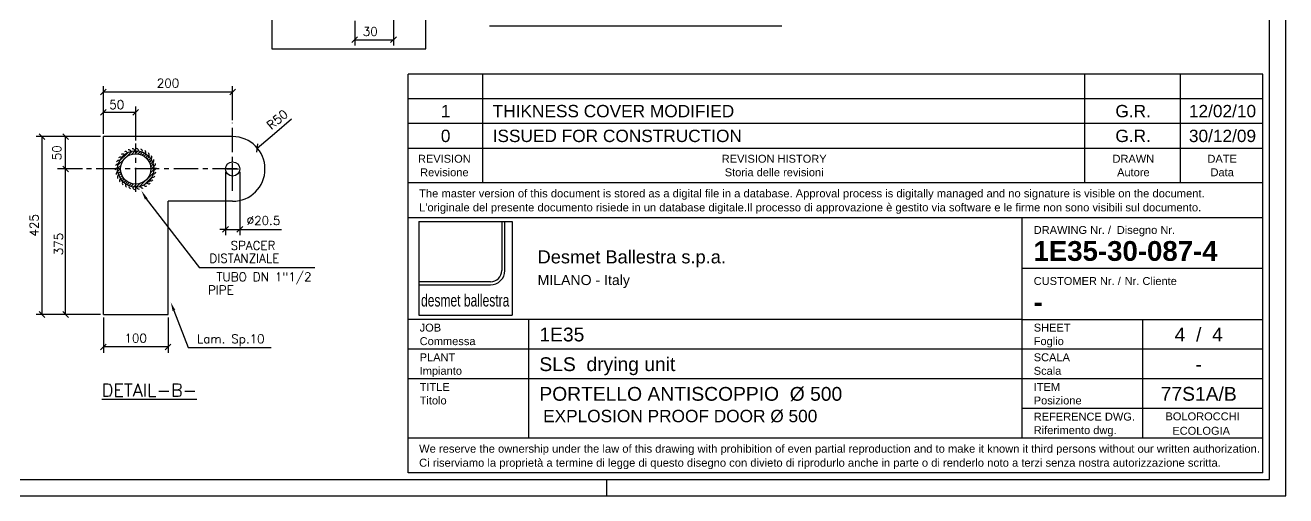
# Model space of a CAD drawing. Extents: x 50 to 3020, y 50 to 2150.
# Drawn here: x 1070 to 3020, y 50 to 777 of the extents above; entities that cross this region are included whole.
import ezdxf
from ezdxf.enums import TextEntityAlignment as Align

# ---------------------------------------------------------------- set-up
doc = ezdxf.new("R2010")
doc.units = 0
doc.header["$LTSCALE"] = 30
doc.header["$MEASUREMENT"] = 0
doc.linetypes.add('CENTER', pattern=[2, 1.25, -0.25, 0.25, -0.25])
doc.layers.get('0').update_dxf_attribs({"linetype": 'CONTINUOUS'})
doc.layers.get('DEFPOINTS').update_dxf_attribs({"linetype": 'CONTINUOUS'})
for name, color, linetype in [('1', 1, 'CONTINUOUS'), ('2', 2, 'CONTINUOUS'), ('3', 3, 'CONTINUOUS'), ('4', 4, 'CENTER'), ('6', 6, 'CONTINUOUS'), ('RED', 1, 'CONTINUOUS')]:
    doc.layers.add(name, color=color, linetype=linetype)
doc.styles.add('a17', font='ARIAL.TTF', dxfattribs={"height": 0.162})
doc.styles.add('A22', font='ARIAL.TTF', dxfattribs={"height": 0.22})
doc.styles.add('a25', font='ARIAL.TTF', dxfattribs={"height": 0.25})
doc.styles.add('a3', font='ARIAL.TTF', dxfattribs={"height": 0.3})
doc.styles.add('A4', font='ARIALBD.TTF', dxfattribs={"height": 0.4})
doc.styles.add('fab', font='ARIAL.TTF', dxfattribs={"width": 0.67})
doc.styles.add('ROMANS', font='romans')
doc.dimstyles.get("Standard").update_dxf_attribs({"dimtxt": 0.18, "dimasz": 0.18, "dimexe": 0.18, "dimexo": 0.0625, "dimgap": 0.09, "dimtad": 0, "dimtih": 1, "dimtoh": 1, "dimdec": 4, "dimzin": 0, "dimdsep": 46, "dimtxsty": 'Standard', "dimcen": 0.09, "dimadec": 0, "dimazin": 0, "dimtfac": 1, "dimtdec": 4, "dimtofl": 0, "dimtmove": 0, "dimatfit": 3, "dimfxl": 1, "dimtolj": 1, "dimtzin": 0, "dimarcsym": 0})

# ---------------------------------------------------------------- blocks, each defined once
blk = doc.blocks.new('A2')
at = {"layer": '2'}
for p, q in [((599, 15), (599, 425)), ((15, 15), (599, 15))]:
    blk.add_line(p, q, dxfattribs=at)
at = {"layer": '6'}
for p, q in [((604, 10), (604, 430)), ((394, 10), (394, 15)), ((10, 10), (604, 10))]:
    blk.add_line(p, q, dxfattribs=at)
blk = doc.blocks.new('FF')
at = {"layer": '6'}
blk.add_arc((4.5, -0.4), 4.53, 175.2846, 264.1351, dxfattribs=at)
blk = doc.blocks.new('*X24')
at = {"color": 0}
for p, q in [((1263.6, 560.9), (1272.7, 570)), ((1265.9, 567.6), (1278.7, 580.4)), ((1276.3, 573.6), (1285.4, 582.7)), ((1285.2, 578.1), (1290.4, 583.3)), ((1290.3, 578.8), (1291, 579.5)), ((1291, 579.5), (1294.6, 583.1)), ((1294.5, 578.5), (1298.3, 582.3)), ((1298.1, 577.7), (1301.6, 581.2)), ((1301.2, 576.5), (1304.6, 579.8)), ((1304.1, 574.8), (1307.3, 578.1)), ((1306.5, 572.9), (1309.7, 576.1)), ((1308.8, 570.7), (1311.9, 573.9)), ((1310.7, 568.2), (1313.9, 571.4)), ((1312.2, 565.4), (1315.6, 568.7)), ((1313.5, 562.2), (1317, 565.7)), ((1263, 555.9), (1268.3, 561.2)), ((1263.2, 551.7), (1266.8, 555.3)), ((1264, 548), (1267.8, 551.8)), ((1265.1, 544.7), (1268.6, 548.2)), ((1266.8, 555.3), (1267.5, 556)), ((1296.9, 527.9), (1318.4, 549.4)), ((1313.7, 549.1), (1319, 554.4)), ((1314.3, 558.6), (1318.1, 562.4)), ((1314.5, 554.4), (1315.4, 555.3)), ((1315.4, 555.3), (1318.8, 558.7)), ((1266.5, 541.7), (1269.9, 545.1)), ((1268.2, 539), (1271.5, 542.3)), ((1270.2, 536.6), (1273.4, 539.8)), ((1272.4, 534.4), (1275.6, 537.6)), ((1274.9, 532.4), (1278.1, 535.7)), ((1277.6, 530.7), (1280.9, 534.1)), ((1280.6, 529.3), (1284.1, 532.8)), ((1283.9, 528.2), (1287.7, 532)), ((1287.6, 527.5), (1291, 530.9)), ((1291, 530.9), (1292, 531.8)), ((1291.9, 527.3), (1297.2, 532.6)), ((1303.8, 530.4), (1315.9, 542.5))]:
    blk.add_line(p, q, dxfattribs=at)
blk = doc.blocks.new('*D25')
at = {"linetype": 'ByBlock'}
for p, q in [((1191, 325.8), (1191, 271.1)), ((1291, 325.8), (1291, 271.1)), ((1186.5, 275.6), (1195.5, 284.6)), ((1291, 280.1), (1191, 280.1)), ((1286.5, 275.6), (1295.5, 284.6))]:
    blk.add_line(p, q, dxfattribs=at)
at = {"layer": 'DEFPOINTS', "color": 0, "linetype": 'ByBlock'}
for p in [(1191, 330.3), (1291, 330.3), (1191, 280.1)]:
    blk.add_point(p, dxfattribs=at)
at = {"color": 3, "linetype": 'ByBlock', "style": 'ROMANS'}
blk.add_text('100', height=13.5, dxfattribs=at).set_placement((1241, 293.6), align=Align.MIDDLE_CENTER)
blk = doc.blocks.new('*D88')
at = {"layer": '6', "lineweight": -2}
for p, q in [((1158.8, 555.3), (1123.6, 555.3)), ((1137.1, 550.8), (1128.1, 559.8)), ((1132.6, 330.3), (1132.6, 555.3)), ((1137.1, 325.8), (1128.1, 334.8)), ((1186.5, 330.3), (1123.6, 330.3))]:
    blk.add_line(p, q, dxfattribs=at)
at = {"layer": 'DEFPOINTS', "color": 0}
for p in [(1132.6, 555.3), (1163.3, 555.3), (1191, 330.3)]:
    blk.add_point(p, dxfattribs=at)
at = {"layer": '6', "color": 3, "insert": (1121.8, 439.1), "char_height": 13.5, "attachment_point": 5, "rotation": 90, "style": 'ROMANS'}
blk.add_mtext('\\A1;375', dxfattribs=at)
blk = doc.blocks.new('*D26')
at = {"linetype": 'ByBlock'}
for p, q in [((1186.5, 605.3), (1123.6, 605.3)), ((1137.1, 600.8), (1128.1, 609.8)), ((1132.6, 555.3), (1132.6, 605.3)), ((1158.8, 555.3), (1123.6, 555.3)), ((1137.1, 550.8), (1128.1, 559.8))]:
    blk.add_line(p, q, dxfattribs=at)
at = {"layer": 'DEFPOINTS', "color": 0, "linetype": 'ByBlock'}
for p in [(1132.6, 605.3), (1191, 605.3), (1163.3, 555.3)]:
    blk.add_point(p, dxfattribs=at)
at = {"color": 3, "linetype": 'ByBlock', "style": 'ROMANS'}
blk.add_text('50', height=13.5, rotation=90, dxfattribs=at).set_placement((1119.1, 580.3), align=Align.MIDDLE_CENTER)
blk = doc.blocks.new('*D87')
at = {"layer": '6', "lineweight": -2}
for p, q in [((1128.1, 605.3), (1087.2, 605.3)), ((1100.7, 600.8), (1091.7, 609.8)), ((1096.2, 330.3), (1096.2, 605.3)), ((1100.7, 325.8), (1091.7, 334.8)), ((1128.1, 330.3), (1087.2, 330.3))]:
    blk.add_line(p, q, dxfattribs=at)
at = {"layer": 'DEFPOINTS', "color": 0}
for p in [(1096.2, 605.3), (1132.6, 605.3), (1132.6, 330.3)]:
    blk.add_point(p, dxfattribs=at)
at = {"layer": '6', "color": 3, "insert": (1083.8, 468.1), "char_height": 13.5, "attachment_point": 5, "rotation": 90, "style": 'ROMANS'}
blk.add_mtext('\\A1;425', dxfattribs=at)
blk = doc.blocks.new('*D27')
at = {"linetype": 'ByBlock'}
for p, q in [((1455.6, 610.1), (1482.1, 632.6)), ((1429.1, 587.6), (1455.6, 610.1)), ((1428.6, 581.3), (1429.7, 594)), ((1382, 555.3), (1400, 555.3)), ((1391, 546.3), (1391, 564.3))]:
    blk.add_line(p, q, dxfattribs=at)
at = {"layer": 'DEFPOINTS', "color": 0, "linetype": 'ByBlock'}
for p in [(1429.1, 587.6), (1391, 555.3)]:
    blk.add_point(p, dxfattribs=at)
at = {"color": 3, "linetype": 'ByBlock', "style": 'ROMANS'}
blk.add_text('R50', height=13.5, rotation=40.3063, dxfattribs=at).set_placement((1460.1, 631.6), align=Align.MIDDLE_CENTER)
blk = doc.blocks.new('*D28')
at = {"linetype": 'ByBlock'}
for p, q in [((1380, 550.8), (1380, 452.9)), ((1402, 550.8), (1402, 452.9)), ((1380, 461.9), (1371, 461.9)), ((1375.5, 457.4), (1384.5, 466.4)), ((1380, 461.9), (1402, 461.9)), ((1397.5, 457.4), (1406.5, 466.4)), ((1402, 461.9), (1411, 461.9)), ((1411, 461.9), (1466.3, 461.9))]:
    blk.add_line(p, q, dxfattribs=at)
at = {"layer": 'DEFPOINTS', "color": 0, "linetype": 'ByBlock'}
for p in [(1380, 555.3), (1402, 555.3), (1402, 461.9)]:
    blk.add_point(p, dxfattribs=at)
at = {"color": 3, "linetype": 'ByBlock', "style": 'ROMANS'}
blk.add_text('%%C20.5', height=13.5, dxfattribs=at).set_placement((1438.7, 475.4), align=Align.MIDDLE_CENTER)
blk = doc.blocks.new('*D85')
at = {"layer": '6', "lineweight": -2}
for p, q in [((1186.5, 638.3), (1195.5, 647.3)), ((1191, 609.8), (1191, 651.8)), ((1236.5, 638.3), (1245.5, 647.3)), ((1241, 599.1), (1241, 651.8)), ((1191, 642.8), (1241, 642.8))]:
    blk.add_line(p, q, dxfattribs=at)
at = {"layer": 'DEFPOINTS', "color": 0}
for p in [(1241, 642.8), (1191, 605.3), (1241, 594.6)]:
    blk.add_point(p, dxfattribs=at)
at = {"layer": '6', "color": 3, "insert": (1211.7, 654.6), "char_height": 13.5, "attachment_point": 5, "style": 'ROMANS'}
blk.add_mtext('\\A1;50', dxfattribs=at)
blk = doc.blocks.new('*D29')
at = {"linetype": 'ByBlock'}
for p, q in [((1191, 609.8), (1191, 683.3)), ((1391, 630.9), (1391, 683.3)), ((1186.5, 669.8), (1195.5, 678.8)), ((1191, 674.3), (1391, 674.3)), ((1386.5, 669.8), (1395.5, 678.8))]:
    blk.add_line(p, q, dxfattribs=at)
at = {"layer": 'DEFPOINTS', "color": 0, "linetype": 'ByBlock'}
for p in [(1391, 674.3), (1391, 626.4), (1191, 605.3)]:
    blk.add_point(p, dxfattribs=at)
at = {"color": 3, "linetype": 'ByBlock', "style": 'ROMANS'}
blk.add_text('200', height=13.5, dxfattribs=at).set_placement((1291, 687.8), align=Align.MIDDLE_CENTER)
blk = doc.blocks.new('*D81')
at = {"layer": '6', "lineweight": -2}
for p, q in [((1579.8, 784.2), (1579.8, 746)), ((1639.8, 792.2), (1639.8, 746)), ((1575.3, 750.5), (1584.3, 759.5)), ((1579.8, 755), (1639.8, 755)), ((1635.3, 750.5), (1644.3, 759.5))]:
    blk.add_line(p, q, dxfattribs=at)
at = {"layer": 'DEFPOINTS', "color": 0}
for p in [(1579.8, 788.7), (1639.8, 796.7), (1639.8, 755)]:
    blk.add_point(p, dxfattribs=at)
at = {"layer": '6', "color": 3, "insert": (1603.9, 767.8), "char_height": 13.5, "attachment_point": 5, "style": 'ROMANS'}
blk.add_mtext('\\A1;30', dxfattribs=at)

msp = doc.modelspace()

# ---------------------------------------------------------------- linework, layer by layer
at = {"color": 6}
for p, q in [((2984.64646, 701.96863), (1662.42423, 701.96863)), ((2984.64646, 663.66335), (1662.42423, 663.66335)), ((2984.64646, 625.35808), (1662.42423, 625.35808)), ((2984.64646, 276.42611), (1662.42423, 276.42611)), ((2984.64646, 230.56869), (1662.42423, 230.56869)), ((2984.64646, 184.71128), (2612.27395, 184.71128))]:
    msp.add_line(p, q, dxfattribs=at)
at = {"color": 2}
for p, q in [((1777.24978, 701.96863), (1777.24978, 533.55248)), ((2708.45048, 701.96863), (2708.45048, 533.55248)), ((2856.54619, 701.96863), (2856.54619, 533.55248)), ((1848.61049, 322.28353), (1848.61049, 138.85386)), ((2798.46021, 322.28353), (2798.46021, 138.85386))]:
    msp.add_line(p, q, dxfattribs=at)
at = {"color": 4}
for p, q in [((1678.81478, 473.7761), (1823.22126, 473.7761)), ((1678.81478, 473.7761), (1678.81478, 329.36962)), ((1807.22622, 473.7761), (1807.22622, 398.18851)), ((1811.90734, 398.18851), (1811.90734, 473.7761)), ((1823.22126, 473.7761), (1823.22126, 329.36962)), ((1789.86635, 380.82864), (1678.81478, 380.82864)), ((1678.81478, 376.14753), (1789.86635, 376.14753)), ((1678.81478, 329.36962), (1823.22126, 329.36962))]:
    msp.add_line(p, q, dxfattribs=at)
for radius in [22.04097, 17.35985]:
    msp.add_arc((1789.86637, 398.1885), radius, 269.9999572, 0.0000428, dxfattribs=at)
at = {"layer": '1'}
for radius in [28, 23.5]:
    msp.add_circle((1241.01549, 555.29248), radius, dxfattribs=at)
at = {"layer": '2'}
msp.add_line((825, 75), (1575, 75), dxfattribs=at)
at = {"layer": '3'}
for p, q in [((1191.01549, 330.27915), (1191.01549, 605.29248)), ((1391.01549, 605.29248), (1191.01549, 605.29248)), ((1291.01549, 330.27915), (1291.01549, 505.29248)), ((1391.01549, 505.29248), (1291.01549, 505.29248)), ((1191.01549, 330.27915), (1291.01549, 330.27915))]:
    msp.add_line(p, q, dxfattribs=at)
msp.add_circle((1391.01549, 555.29248), 11, dxfattribs=at)
msp.add_arc((1391.01549, 555.29248), 50, 270, 90, dxfattribs=at)
at = {"layer": '4'}
for p, q in [((1391.01549, 521.2342), (1391.01549, 626.4378)), ((1241.01549, 519.73493), (1241.01549, 594.63302)), ((1397.40342, 555.29248), (1113.25759, 555.29248))]:
    msp.add_line(p, q, dxfattribs=at)
at = {"layer": '6'}
for p, q in [((1788.54719, 776.26416), (2240.41926, 776.26416)), ((1257.36903, 508.9437), (1339.57463, 402.3272)), ((1518.26421, 402.3272), (1339.57463, 402.3272)), ((1300.15952, 336.40063), (1322.12794, 279.14745)), ((1322.12794, 279.14745), (1335.62794, 279.14745)), ((1335.62794, 279.14745), (1450.69937, 279.14745))]:
    msp.add_line(p, q, dxfattribs=at)
msp.add_lwpolyline([(1451.65762, 740.96187), (1689.65864, 740.96187), (1689.65864, 1041.09588), (1451.65762, 1041.09588)], close=True, dxfattribs=at)
for points in [[(1255.21515, 508.29308), (1259.52291, 509.59432), (1249.82125, 521.86697)], [(1298.05885, 335.59459), (1302.26019, 337.20667), (1295.32328, 349.00463)]]:
    msp.add_solid(points, dxfattribs=at)
at = {"layer": 'RED', "color": 2}
for p, q in [((1662.42423, 85.35354), (1662.42423, 701.96863)), ((2984.64646, 85.35354), (2984.64646, 701.96863)), ((2984.64646, 587.0528), (1662.42423, 587.0528)), ((2984.64646, 533.55248), (1662.42423, 533.55248)), ((1662.42423, 480.05216), (2984.64646, 480.05216)), ((2612.27395, 138.85386), (2612.27395, 480.05216)), ((2984.64646, 401.16784), (2612.27395, 401.16784)), ((2612.27395, 322.28353), (1662.42423, 322.28353)), ((2612.27395, 322.28353), (2984.64646, 322.28353)), ((2984.64646, 138.85386), (1662.42423, 138.85386)), ((2984.64646, 85.35354), (1662.42423, 85.35354))]:
    msp.add_line(p, q, dxfattribs=at)

# ---------------------------------------------------------------- block references
at = {"layer": '6', "xscale": 5, "yscale": 5, "zscale": 5}
msp.add_blockref('A2', (0, 0), dxfattribs=at)
at = {"layer": '6', "yscale": 0.8, "zscale": 0.8}
for p, xscale, rotation in [((1233.94152, 582.38416), 0.7999999999999985, 203.8830775190722), ((1239.72878, 583.2629), 0.8000000000000015, 191.8830775190722), ((1245.57228, 582.9192), 0.8000000000000028, 179.8830775190722), ((1251.21662, 581.36808), 0.7999999999999993, 167.8830775190708), ((1216.14904, 568.16337), 0.7999999999999989, 251.8830775190725), ((1219.36844, 573.05214), 0.8000000000000015, 239.883077519072), ((1223.53392, 577.16472), 0.7999999999999984, 227.8830775190724), ((1228.46343, 580.32138), 0.8000000000000026, 215.8830775190721), ((1256.41512, 578.67733), 0.8000000000000007, 155.8830775190722), ((1260.94059, 574.96455), 0.8000000000000013, 143.8830775190723), ((1264.59523, 570.39201), 0.799999999999998, 131.8830775190721), ((1267.21932, 565.15954), 0.7999999999999986, 119.8830775190734), ((1213.06379, 556.93653), 0.7999999999999998, 275.883077519072), ((1213.33279, 551.08912), 0.7999999999999993, 287.8830775190721), ((1214.01642, 562.71209), 0.7999999999999997, 263.8830775190724), ((1268.69818, 559.49584), 0.7999999999999992, 107.883077519072), ((1268.01455, 547.87287), 0.7999999999999997, 83.88307751907243), ((1268.96718, 553.64843), 0.7999999999999998, 95.88307751907202), ((1214.81165, 545.42542), 0.7999999999999989, 299.8830775190734), ((1217.43574, 540.19295), 0.7999999999999987, 311.8830775190721), ((1221.09039, 535.62041), 0.8000000000000016, 323.8830775190722), ((1225.61585, 531.90763), 0.8000000000000009, 335.8830775190722), ((1230.81435, 529.21688), 0.7999999999999994, 347.8830775190708), ((1236.45869, 527.66576), 0.8000000000000028, 359.8830775190721), ((1242.30219, 527.32206), 0.8000000000000014, 11.88307751907216), ((1248.08945, 528.2008), 0.7999999999999983, 23.88307751907221), ((1253.56754, 530.26358), 0.800000000000002, 35.88307751907206), ((1258.49705, 533.42024), 0.7999999999999982, 47.88307751907234), ((1262.66253, 537.53282), 0.8000000000000015, 59.88307751907202), ((1265.88193, 542.42159), 0.7999999999999989, 71.88307751907244)]:
    msp.add_blockref('FF', p, dxfattribs=dict(at, xscale=xscale, rotation=rotation))
at = {"layer": '6'}
msp.add_blockref('*X24', (-50, 0), dxfattribs=at)

# ---------------------------------------------------------------- texts
at = {"color": 4}
for s, height, style, p in [('1', 19.10726, 'a25', (1720.44695, 635.125)), ('G.R.', 19.107258, 'a25', (2783.86852, 635.125)), ('12/02/10', 19.107258, 'a25', (2922.0889, 635.125)), ('0', 19.10726, 'a25', (1720.44695, 596.81972)), ('G.R.', 19.107258, 'a25', (2783.86852, 596.81972)), ('30/12/09', 19.107258, 'a25', (2922.0889, 596.81972)), ('REVISION', 12.228645, 'a17', (1718.4376, 564.91484)), ('REVISION HISTORY', 12.2286449, 'a17', (2228.63706, 564.91484)), ('DRAWN', 12.228645, 'a17', (2784.21941, 564.91484)), ('DATE', 12.228645, 'a17', (2921.62115, 564.91484))]:
    msp.add_text(s, height=height, dxfattribs=dict(at, style=style)).set_placement(p, align=Align.CENTER)
for s, height, style, p in [('THIKNESS COVER MODIFIED', 19.1072577, 'a25', (1793.18734, 635.125)), ('ISSUED FOR CONSTRUCTION', 19.1072577, 'a25', (1793.18734, 596.81972)), ('DRAWING Nr. / ', 12.2286449, 'a17', (2630.09231, 454.80155)), ('Desmet Ballestra s.p.a.', 20.1772642, 'A22', (1862.68111, 409.25708)), ('MILANO - Italy', 15.5915223, 'a17', (1862.68111, 375.7845)), ('CUSTOMER Nr. / ', 12.2286449, 'a17', (2630.09231, 375.91724)), ('JOB', 12.228645, 'a17', (1680.26486, 303.84679)), ('SHEET', 12.228645, 'a17', (2630.11458, 303.84679)), ('PLANT', 12.228645, 'a17', (1680.26486, 257.98937)), ('SCALA', 12.228645, 'a17', (2630.11458, 257.98937)), ('TITLE', 12.228645, 'a17', (1680.26486, 212.13195)), ('ITEM', 12.228645, 'a17', (2630.11458, 212.13195)), ('EXPLOSION PROOF DOOR %%C 500', 19.1072577, 'a25', (1871.18169, 163.74186)), ('REFERENCE DWG.', 12.2286449, 'a17', (2630.11458, 166.27453))]:
    msp.add_text(s, height=height, dxfattribs=dict(at, style=style)).set_placement(p)
at = {"color": 6, "style": 'a17'}
for s, height, p in [('Revisione', 12.228645, (1718.4376, 543.98234)), ('Storia delle revisioni', 12.2286449, (2228.63706, 543.98234)), ('Autore', 12.228645, (2784.21941, 543.98234)), ('Data', 12.228645, (2921.62115, 543.98234))]:
    msp.add_text(s, height=height, dxfattribs=at).set_placement(p, align=Align.CENTER)
for s, height, p in [('The master version of this document is stored as a digital file in a database. Approval process is digitally managed and no signature is visible on the document. ', 12.381503, (1679.37282, 511.33026)), ("L'originale del presente documento risiede in un database digitale.Il processo di approvazione è gestito via software e le firme non sono visibili sul documento.", 12.381503, (1679.37282, 489.62935)), (' Disegno Nr.', 12.2286449, (2753.87166, 454.80155)), (' Nr. Cliente', 12.2286449, (2766.02388, 375.91724)), ('Commessa', 12.228645, (1680.26486, 282.91428)), ('Foglio', 12.228645, (2630.11458, 282.91428)), ('Impianto', 12.228645, (1680.26486, 237.05687)), ('Scala', 12.228645, (2630.11458, 237.05687)), ('Titolo', 12.228645, (1680.26486, 191.19945)), ('Posizione', 12.228645, (2630.11458, 191.19945)), (' BOLOROCCHI', 12.2286449, (2829.14874, 166.64675)), ('Riferimento dwg.', 12.2286449, (2630.11458, 145.34203)), ('ECOLOGIA ', 12.228645, (2844.49488, 144.31578)), ('We reserve the ownership under the law of this drawing with prohibition of even partial reproduction and to make it known it third persons without our written authorization.', 12.381503, (1679.37282, 116.63163)), ('Ci riserviamo la proprietà a termine di legge di questo disegno con divieto di riprodurlo anche in parte o di renderlo noto a terzi senza nostra autorizzazione scritta.', 12.381503, (1679.37282, 94.93072))]:
    msp.add_text(s, height=height, dxfattribs=at).set_placement(p)
at = {"color": 3, "style": 'A4'}
msp.add_text('1E35-30-087-4', height=30.5716124, dxfattribs=at).set_placement((2629.67096, 413.18017))
at = {"color": 6, "style": 'fab', "width": 0.7}
msp.add_text('desmet ballestra', height=19.0353988, dxfattribs=at).set_placement((1682.43784, 342.60275))
at = {"color": 2, "style": 'A4'}
msp.add_text('-', height=30.57161, dxfattribs=at).set_placement((2629.67096, 334.29586))
at = {"color": 2, "lineweight": 30, "style": 'a3'}
for s, height, p in [('1E35', 21.3237, (1865.43858, 288.61952)), ('SLS  drying unit', 21.3236996, (1865.43858, 242.76211)), ('PORTELLO ANTISCOPPIO  %%C 500', 21.3236996, (1865.43858, 196.90469))]:
    msp.add_text(s, height=height, dxfattribs=at).set_placement(p)
for s, p in [('4  /  4', (2885.34851, 288.61952)), ('-', (2885.34851, 242.76211)), ('77S1A/B', (2885.34851, 196.90469))]:
    msp.add_text(s, height=21.3237, dxfattribs=at).set_placement(p, align=Align.CENTER)
at = {"layer": '2', "style": 'ROMANS'}
msp.add_text('%%UDETAIL-B-', height=20, dxfattribs=at).set_placement((1262.11369, 203.28124), align=Align.CENTER)
at = {"layer": '6', "color": 3, "style": 'ROMANS'}
for s, p in [('SPACER', (1457.18707, 436.92233)), ('DISTANZIALE', (1463.1938, 417.03709)), ('DISTANZIALE', (1463.1938, 417.03709)), ('TUBO DN 1"1/2', (1512.96392, 388.31871)), ('PIPE', (1392.69488, 368.12047))]:
    msp.add_text(s, height=13.5, dxfattribs=at).set_placement(p, align=Align.MIDDLE_RIGHT)
msp.add_text('Lam. Sp.10', height=13.5, dxfattribs=at).set_placement((1335.62794, 292.64745), align=Align.MIDDLE_LEFT)

# ---------------------------------------------------------------- dimensions: what is measured, and where the dimension line sits
at = {"layer": '6'}
for base, p1, p2, text, picture, middle in [((1639.79225, 755.01136), (1579.79225, 788.71332), (1639.79225, 796.71332), '30', '*D81', (1603.94181, 767.84086)), ((1241.01549, 642.78756), (1191.01549, 605.29248), (1241.01549, 594.63302), '50', '*D85', (1211.67322, 654.58212))]:
    dim = msp.add_linear_dim(base=base, p1=p1, p2=p2, text=text, dimstyle='Standard', override={"dimscale": 4.5, "dimtxt": 3, "dimasz": 3, "dimexe": 2, "dimexo": 1, "dimgap": 0, "dimtad": 1, "dimtih": 0, "dimtoh": 0, "dimdec": 0, "dimlfac": 0.5, "dimtxsty": 'ROMANS', "dimtsz": 1, "dimcen": 2, "dimclrd": 256, "dimclre": 256, "dimclrt": 3, "dimtdec": 0, "dimtofl": 1, "dimtmove": 2}, dxfattribs=at)
    dim.commit()
    dim.dimension.update_dxf_attribs({"geometry": picture, "text_midpoint": middle, "dimtype": 160})
for base, p1, p2, picture, middle in [((1391.01549, 674.28756), (1191.01549, 605.29248), (1391.01549, 626.4378), '*D29', (1291.01549, 687.78756)), ((1191.01549, 280.1044), (1291.01549, 330.27915), (1191.01549, 330.27915), '*D25', (1241.01549, 293.6044))]:
    dim = msp.add_linear_dim(base=base, p1=p1, p2=p2, dimstyle='Standard', dxfattribs=at)
    dim.commit()
    dim.dimension.update_dxf_attribs({"geometry": picture, "text_midpoint": middle})
dim = msp.add_radius_dim(center=(1391.01549, 555.29248), mpoint=(1429.14537, 587.63613), dimstyle='Standard', dxfattribs=at)
dim.commit()
dim.dimension.update_dxf_attribs({"geometry": '*D27', "text_midpoint": (1460.13612, 631.62667)})
for base, p1, p2, text, picture, middle in [((1096.20294, 605.29248), (1132.5807, 330.27915), (1132.5807, 605.29248), '425', '*D87', (1083.792, 468.07395)), ((1132.5807, 555.29248), (1191.01549, 330.27915), (1163.25759, 555.29248), '375', '*D88', (1121.77129, 439.1295))]:
    dim = msp.add_linear_dim(base=base, p1=p1, p2=p2, angle=90, text=text, dimstyle='Standard', override={"dimscale": 4.5, "dimtxt": 3, "dimasz": 3, "dimexe": 2, "dimexo": 1, "dimgap": 0, "dimtad": 1, "dimtih": 0, "dimtoh": 0, "dimdec": 0, "dimlfac": 0.5, "dimtxsty": 'ROMANS', "dimtsz": 1, "dimcen": 2, "dimclrd": 256, "dimclre": 256, "dimclrt": 3, "dimtdec": 0, "dimtofl": 1, "dimtmove": 2}, dxfattribs=at)
    dim.commit()
    dim.dimension.update_dxf_attribs({"geometry": picture, "text_midpoint": middle, "dimtype": 160})
dim = msp.add_linear_dim(base=(1132.5807, 605.29248), p1=(1163.25759, 555.29248), p2=(1191.01549, 605.29248), angle=90, dimstyle='Standard', dxfattribs=at)
dim.commit()
dim.dimension.update_dxf_attribs({"geometry": '*D26', "text_midpoint": (1119.0807, 580.29248)})
dim = msp.add_linear_dim(base=(1402.01549, 461.92445), p1=(1380.01549, 555.29248), p2=(1402.01549, 555.29248), text='%%C20.5', dimstyle='Standard', dxfattribs=at)
dim.commit()
dim.dimension.update_dxf_attribs({"geometry": '*D28', "text_midpoint": (1438.65834, 475.42445)})

doc.saveas('drawing.dxf')
